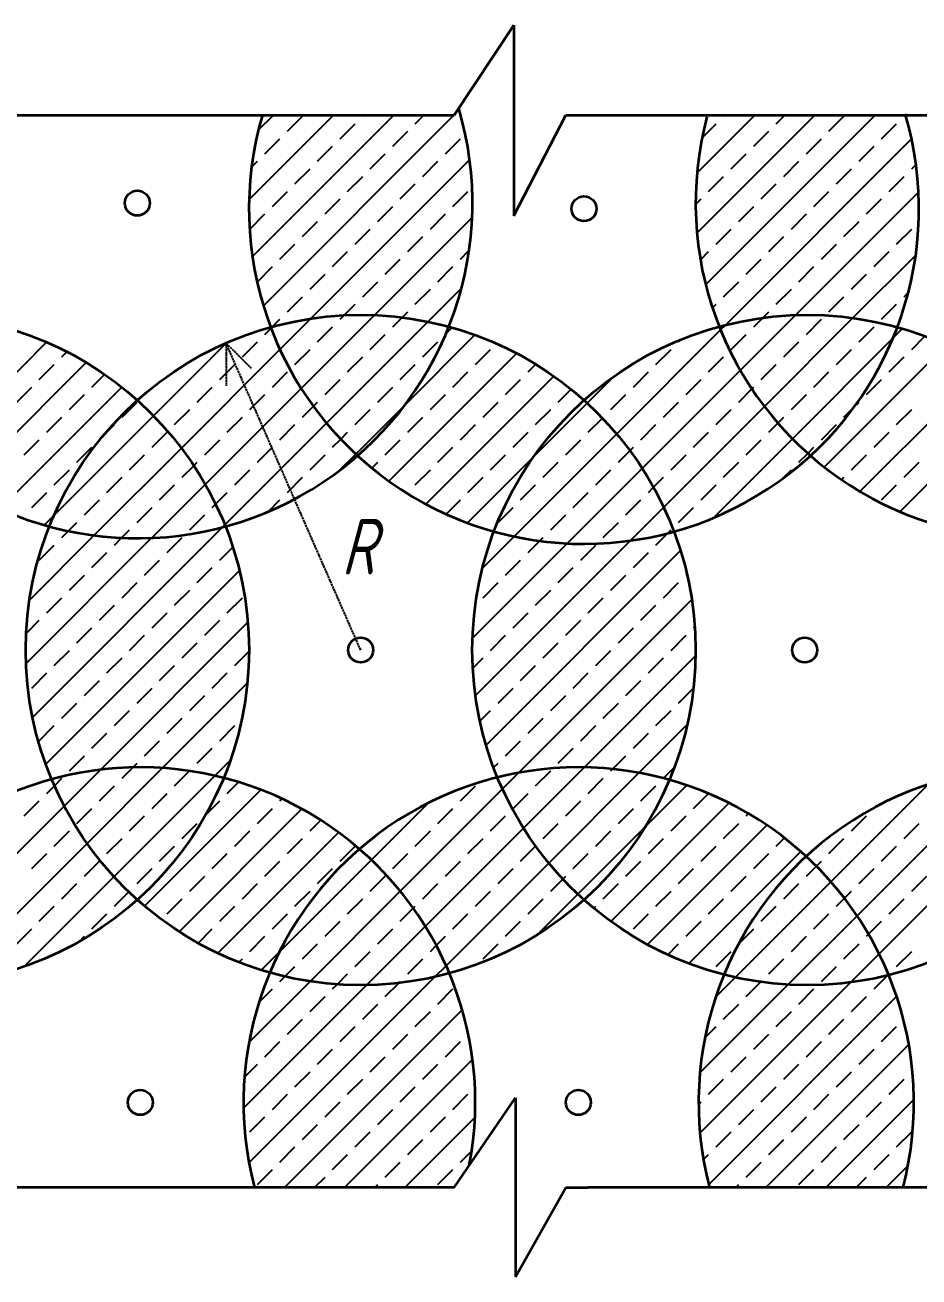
# Model space of a CAD drawing. Header units: millimetres. Extents: x 5763 to 12018931, y 39842 to 3600577.
# Drawn here: x 504160 to 513767, y 209211 to 222659 of the extents above; entities that cross this region are included whole.
import ezdxf

# ---------------------------------------------------------------- set-up
doc = ezdxf.new("R2010")
doc.units = ezdxf.units.MM
doc.linetypes.add('ACAD_ISO04W100', pattern=[30, 24, -3, 0, -3])
doc.layers.add('1serv', color=7, linetype='Continuous')
doc.styles.get("Standard").update_dxf_attribs({"font": 'romans.shx', "width": 0.7, "oblique": 15, "height": 500})

msp = doc.modelspace()

# ---------------------------------------------------------------- linework, layer by layer
at = {"color": 0, "lineweight": 35}
for p, q in [((508772.47975, 221691.39176), (509411.70926, 222658.68737)), ((509411.70926, 222658.68737), (509411.70926, 220609.14497)), ((498572.47975, 221691.39176), (508772.47975, 221691.39176)), ((509411.70926, 220609.14497), (509972.47975, 221691.39176)), ((509972.47975, 221691.39176), (510212.47975, 221691.39176)), ((510212.47975, 221691.39176), (520772.47975, 221691.39176)), ((508772.47972, 210171.39177), (509428.95526, 211134.23679)), ((509428.95526, 211134.23679), (509428.95526, 209211.39177)), ((508772.47972, 210171.39177), (498572.47975, 210171.39176)), ((509428.95526, 209211.39177), (509972.47972, 210171.39177)), ((509972.47972, 210171.39177), (510212.47972, 210171.39177)), ((520772.47975, 210171.39176), (510212.47975, 210171.39176))]:
    msp.add_line(p, q, dxfattribs=at)
at = {"linetype": 'ACAD_ISO04W100'}
for p, q in [((507766.64368, 215945.55579), (506320.09467, 219242.14432)), ((506320.09467, 219242.14432), (506320.09467, 218783.79501)), ((506320.09467, 219242.14432), (506588.2354, 218974.00359))]:
    msp.add_line(p, q, dxfattribs=at)
at = {"color": 0, "lineweight": 35}
for centre, radius in [((505366.64368, 220745.55579), 134.16408), ((510166.64368, 220685.55579), 134.16408), ((502966.64368, 215945.55579), 3600), ((507766.64368, 215945.55579), 3600), ((512566.64368, 215945.55579), 3600), ((507766.64368, 215945.55579), 134.16408), ((512538.31581, 215945.55579), 134.16408), ((505398.31581, 211085.55579), 134.16408), ((510106.64368, 211085.55579), 134.16408)]:
    msp.add_circle(centre, radius, dxfattribs=at)
for centre, radius, start, end in [((505367.38923, 220746.12832), 3600.56901, 164.779663552, 16.432123042), ((510166.64368, 220685.55579), 3600, 163.775668575, 16.453303226), ((514966.64368, 220745.55579), 3600, 165.097800888, 15.016540919), ((505398.31581, 211085.55579), 3600, 349.157561312, 194.710455543), ((510109.89265, 211083.14313), 3602.46114, 345.339488254, 194.660511746), ((514998.31581, 211085.55579), 3600, 345.338556229, 194.710455543)]:
    msp.add_arc(centre, radius, start, end, dxfattribs=at)
at = {"layer": '1serv', "color": 0, "lineweight": 25, "ltscale": 100}
for p, q in [((506567.96744, 220783.17397), (507476.18524, 221691.39176)), ((506603.45105, 220172.07914), (508122.76368, 221691.39176)), ((506666.72548, 221528.51045), (506829.60679, 221691.39176)), ((506720.91973, 219642.96938), (508769.34212, 221691.39176)), ((506979.96545, 221518.46105), (507141.61006, 221680.10566)), ((507788.1885, 221680.10566), (507799.4746, 221691.39176)), ((508353.94463, 221599.28336), (508446.05304, 221691.39176)), ((511381.06522, 220423.64422), (512648.81276, 221691.39176)), ((511381.3384, 221070.49585), (512002.23432, 221691.39176)), ((511474.59035, 219870.59091), (513295.3912, 221691.39176)), ((511667.65914, 221680.10566), (511678.94524, 221691.39176)), ((512233.41528, 221599.28336), (512325.52368, 221691.39176)), ((512799.17141, 221518.46105), (512960.81602, 221680.10566)), ((513607.39446, 221680.10566), (513618.68056, 221691.39176)), ((507545.72158, 221437.63875), (507707.36619, 221599.28336)), ((508111.47772, 221356.81644), (508273.12233, 221518.46105)), ((511435.91163, 221448.35815), (511586.83684, 221599.28336)), ((511990.94836, 221356.81644), (512152.59297, 221518.46105)), ((513364.92755, 221437.63875), (513526.57216, 221599.28336)), ((506737.49853, 221275.99414), (506899.14314, 221437.63875)), ((507303.25467, 221195.17183), (507464.89928, 221356.81644)), ((508677.23385, 221275.99414), (508838.87846, 221437.63875)), ((511687.01517, 219436.43729), (513687.38524, 221436.80736)), ((512556.7045, 221275.99414), (512718.34911, 221437.63875)), ((513122.46063, 221195.17183), (513284.10524, 221356.81644)), ((507229.83721, 219505.30842), (508936.3244, 221211.79561)), ((507869.0108, 221114.34953), (508030.65541, 221275.99414)), ((511748.48145, 221114.34953), (511910.12606, 221275.99414)), ((506594.56607, 221133.06168), (506656.67623, 221195.17183)), ((507060.78775, 220952.70492), (507222.43236, 221114.34953)), ((508434.76694, 221033.52722), (508596.41155, 221195.17183)), ((512314.23758, 221033.52722), (512475.88219, 221195.17183)), ((512879.99372, 220952.70492), (513041.63833, 221114.34953)), ((513688.21677, 221114.34953), (513735.08157, 221161.21433)), ((507626.54389, 220871.88261), (507788.1885, 221033.52722)), ((508192.30002, 220791.06031), (508353.94463, 220952.70492)), ((511506.01453, 220871.88261), (511667.65914, 221033.52722)), ((512071.77067, 220791.06031), (512233.41528, 220952.70492)), ((513445.74985, 220871.88261), (513607.39446, 221033.52722)), ((506818.32084, 220710.238), (506979.96545, 220871.88261)), ((508758.05616, 220710.238), (508919.70077, 220871.88261)), ((512440.50145, 219543.34513), (513762.16806, 220865.01174)), ((512637.5268, 220710.238), (512799.17141, 220871.88261)), ((507384.07697, 220629.4157), (507545.72158, 220791.06031)), ((507949.83311, 220548.59339), (508111.47772, 220710.238)), ((511366.66723, 220732.53531), (511425.19223, 220791.06031)), ((511829.30375, 220548.59339), (511990.94836, 220710.238)), ((513203.28294, 220629.4157), (513364.92755, 220791.06031)), ((506575.85392, 220467.77109), (506737.49853, 220629.4157)), ((507141.61006, 220386.94878), (507303.25467, 220548.59339)), ((507913.65986, 219542.55262), (508963.37887, 220592.27163)), ((508515.58924, 220467.77109), (508677.23385, 220629.4157)), ((512395.05989, 220467.77109), (512556.7045, 220629.4157)), ((512960.81602, 220386.94878), (513122.46063, 220548.59339)), ((507707.36619, 220306.12648), (507869.0108, 220467.77109)), ((511586.83684, 220306.12648), (511748.48145, 220467.77109)), ((513526.57216, 220306.12648), (513688.21677, 220467.77109)), ((506899.14314, 220144.48187), (507060.78775, 220306.12648)), ((508273.12233, 220225.30417), (508434.76694, 220386.94878)), ((512152.59297, 220225.30417), (512314.23758, 220386.94878)), ((512718.34911, 220144.48187), (512879.99372, 220306.12648)), ((507464.89928, 220063.65956), (507626.54389, 220225.30417)), ((508030.65541, 219982.83726), (508192.30002, 220144.48187)), ((508838.87846, 220144.48187), (508930.39956, 220236.00296)), ((511418.344, 220137.63364), (511506.01453, 220225.30417)), ((511910.12606, 219982.83726), (512071.77067, 220144.48187)), ((513055.89079, 219512.15603), (513732.15261, 220188.41784)), ((513284.10524, 220063.65956), (513445.74985, 220225.30417)), ((506656.67623, 219902.01495), (506818.32084, 220063.65956)), ((508596.41155, 219902.01495), (508758.05616, 220063.65956)), ((512475.88219, 219902.01495), (512637.5268, 220063.65956)), ((507222.43236, 219821.19265), (507384.07697, 219982.83726)), ((507788.1885, 219740.37034), (507949.83311, 219902.01495)), ((511667.65914, 219740.37034), (511829.30375, 219902.01495)), ((513041.63833, 219821.19265), (513203.28294, 219982.83726)), ((506979.96545, 219578.72573), (507141.61006, 219740.37034)), ((508353.94463, 219659.54804), (508515.58924, 219821.19265)), ((508489.85057, 219472.16489), (508848.48532, 219830.79965)), ((512233.41528, 219659.54804), (512395.05989, 219821.19265)), ((512799.17141, 219578.72573), (512960.81602, 219740.37034)), ((513607.39446, 219740.37034), (513652.24123, 219785.21711)), ((507588.98771, 219541.16955), (507707.36619, 219659.54804)), ((511547.16379, 219619.87499), (511586.83684, 219659.54804)), ((513364.92755, 219497.90343), (513526.57216, 219659.54804)), ((506820.14173, 219418.90202), (506899.14314, 219497.90343)), ((506899.09122, 219174.56243), (507229.83721, 219505.30842)), ((507127.3052, 218756.19797), (507913.65986, 219542.55262)), ((507399.9249, 218382.23923), (508489.85057, 219472.16489)), ((507545.72158, 219497.90343), (507588.98771, 219541.16955)), ((508111.47772, 219417.08112), (508212.26552, 219517.86893)), ((508212.26552, 219517.86893), (508273.12233, 219578.72573)), ((511846.67031, 218949.51399), (512440.50145, 219543.34513)), ((511990.94836, 219417.08112), (512087.37828, 219513.51104)), ((512087.37828, 219513.51104), (512152.59297, 219578.72573)), ((512105.01286, 218561.2781), (513055.89079, 219512.15603)), ((512556.7045, 219336.25882), (512718.34911, 219497.90343)), ((506737.49853, 219336.25882), (506803.2399, 219402.00019)), ((506803.2399, 219402.00019), (506820.14173, 219418.90202)), ((507303.25467, 219255.43651), (507464.89928, 219417.08112)), ((507869.0108, 219174.61421), (508030.65541, 219336.25882)), ((508241.13827, 218576.87415), (508994.09991, 219329.8358)), ((508677.23385, 219336.25882), (508682.82111, 219341.84608)), ((508682.82111, 219341.84608), (508749.70669, 219408.73166)), ((510517.89899, 218267.32111), (511634.20471, 219383.62683)), ((511634.20471, 219383.62683), (511687.01517, 219436.43729)), ((511748.48145, 219174.61421), (511910.12606, 219336.25882)), ((513122.46063, 219255.43651), (513284.10524, 219417.08112)), ((513488.62352, 219298.31031), (513587.95783, 219397.64463)), ((503093.03424, 217954.81921), (504390.30713, 219252.0921)), ((505540.50055, 218462.55019), (506320.09467, 219242.14432)), ((506495.03162, 219093.7919), (506656.67623, 219255.43651)), ((508434.76694, 219093.7919), (508596.41155, 219255.43651)), ((511182.72531, 219255.43651), (511205.67644, 219278.38764)), ((512314.23758, 219093.7919), (512475.88219, 219255.43651)), ((512405.71843, 218215.40523), (513488.62352, 219298.31031)), ((512747.65093, 217910.75929), (514058.6934, 219221.80176)), ((513688.21677, 219174.61421), (513830.14645, 219316.54389)), ((504555.29629, 219093.7919), (504610.05742, 219148.55302)), ((505839.53305, 218115.00426), (506899.09122, 219174.56243)), ((507060.78775, 219012.9696), (507222.43236, 219174.61421)), ((507626.54389, 218932.14729), (507788.1885, 219093.7919)), ((508069.97233, 217759.12977), (509442.52693, 219131.68437)), ((509000.52307, 219012.9696), (509162.16768, 219174.61421)), ((510940.2584, 219012.9696), (511101.90301, 219174.61421)), ((511506.01453, 218932.14729), (511667.65914, 219093.7919)), ((512879.99372, 219012.9696), (513041.63833, 219174.61421)), ((513445.74985, 218932.14729), (513607.39446, 219093.7919)), ((503470.52755, 217685.73407), (504817.8879, 219033.09443)), ((504312.82938, 218851.32499), (504474.47399, 219012.9696)), ((506252.5647, 218851.32499), (506414.20931, 219012.9696)), ((506818.32084, 218770.50268), (506979.96545, 218932.14729)), ((508192.30002, 218851.32499), (508353.94463, 219012.9696)), ((508758.05616, 218770.50268), (508919.70077, 218932.14729)), ((509566.27921, 218932.14729), (509648.60179, 219014.46987)), ((510697.79148, 218770.50268), (510859.43609, 218932.14729)), ((510792.75329, 217895.59697), (511846.67031, 218949.51399)), ((512071.77067, 218851.32499), (512233.41528, 219012.9696)), ((512637.5268, 218770.50268), (512799.17141, 218932.14729)), ((513131.7452, 217648.27512), (514479.05553, 218995.58545)), ((504878.58551, 218770.50268), (505014.45851, 218906.37568)), ((507384.07697, 218689.68038), (507545.72158, 218851.32499)), ((508468.60209, 217511.18109), (509843.49911, 218886.07811)), ((509323.81229, 218689.68038), (509485.4569, 218851.32499)), ((510201.36864, 218597.3692), (510490.77237, 218886.77293)), ((511263.54762, 218689.68038), (511425.19223, 218851.32499)), ((513203.28294, 218689.68038), (513364.92755, 218851.32499)), ((503892.75502, 217461.38311), (505200.23557, 218768.86365)), ((504070.36246, 218608.85807), (504232.00707, 218770.50268)), ((504636.1186, 218528.03577), (504797.76321, 218689.68038)), ((505444.34165, 218689.68038), (505484.09013, 218729.42886)), ((506010.09778, 218608.85807), (506171.74239, 218770.50268)), ((506096.11092, 217725.00368), (507127.3052, 218756.19797)), ((506575.85392, 218528.03577), (506737.49853, 218689.68038)), ((507949.83311, 218608.85807), (508111.47772, 218770.50268)), ((508515.58924, 218528.03577), (508677.23385, 218689.68038)), ((509889.56843, 218608.85807), (510027.65977, 218746.94941)), ((510455.32456, 218528.03577), (510616.96917, 218689.68038)), ((511829.30375, 218608.85807), (511970.39013, 218749.94445)), ((511970.39013, 218749.94445), (511990.94836, 218770.50268)), ((512395.05989, 218528.03577), (512556.7045, 218689.68038)), ((513561.25804, 217431.20952), (514854.84065, 218724.79213)), ((505201.87473, 218447.21346), (505363.51934, 218608.85807)), ((505767.63087, 218366.39116), (505929.27548, 218528.03577)), ((507141.61006, 218447.21346), (507258.28726, 218563.89066)), ((507258.28726, 218563.89066), (507303.25467, 218608.85807)), ((507707.36619, 218366.39116), (507869.0108, 218528.03577)), ((507714.29555, 218050.03143), (508241.13827, 218576.87415)), ((509081.34538, 218447.21346), (509242.98999, 218608.85807)), ((509625.42654, 218021.4271), (510201.36864, 218597.3692)), ((509647.10151, 218366.39116), (509808.74612, 218528.03577)), ((511021.0807, 218447.21346), (511182.72531, 218608.85807)), ((511023.40485, 217479.67009), (512105.01286, 218561.2781)), ((511586.83684, 218366.39116), (511748.48145, 218528.03577)), ((512960.81602, 218447.21346), (513068.19187, 218554.58931)), ((513068.19187, 218554.58931), (513122.46063, 218608.85807)), ((513526.57216, 218366.39116), (513688.21677, 218528.03577)), ((504393.65168, 218285.56885), (504555.29629, 218447.21346)), ((504470.05515, 217392.1048), (505540.50055, 218462.55019)), ((506333.387, 218285.56885), (506495.03162, 218447.21346)), ((508273.12233, 218285.56885), (508434.76694, 218447.21346)), ((510212.85765, 218285.56885), (510364.77465, 218437.48585)), ((510364.77465, 218437.48585), (510374.50226, 218447.21346)), ((512250.19066, 218383.16654), (512314.23758, 218447.21346)), ((504982.77061, 218228.10934), (505121.05243, 218366.39116)), ((505525.16395, 218123.92424), (505686.80856, 218285.56885)), ((506306.6085, 217288.92283), (507399.9249, 218382.23923)), ((506899.14314, 218204.74655), (507060.78775, 218366.39116)), ((507551.96703, 218210.99199), (507626.54389, 218285.56885)), ((508838.87846, 218204.74655), (509000.52307, 218366.39116)), ((509404.6346, 218123.92424), (509566.27921, 218285.56885)), ((509415.39211, 217164.81423), (510517.89899, 218267.32111)), ((510778.61378, 218204.74655), (510940.2584, 218366.39116)), ((511344.36992, 218123.92424), (511506.01453, 218285.56885)), ((512152.59297, 218285.56885), (512250.19066, 218383.16654)), ((512718.34911, 218204.74655), (512879.99372, 218366.39116)), ((513284.10524, 218123.92424), (513445.74985, 218285.56885)), ((504151.18477, 218043.10194), (504312.82938, 218204.74655)), ((504716.9409, 217962.27963), (504878.58551, 218123.92424)), ((504959.40782, 218204.74655), (504982.77061, 218228.10934)), ((506090.92009, 218043.10194), (506252.5647, 218204.74655)), ((506656.67623, 217962.27963), (506818.32084, 218123.92424)), ((507464.89928, 218123.92424), (507551.96703, 218210.99199)), ((508030.65541, 218043.10194), (508192.30002, 218204.74655)), ((508596.41155, 217962.27963), (508758.05616, 218123.92424)), ((509970.39073, 218043.10194), (510132.03534, 218204.74655)), ((510660.63754, 218086.7703), (510697.79148, 218123.92424)), ((511553.88916, 217363.57596), (512405.71843, 218215.40523)), ((511910.12606, 218043.10194), (512071.77067, 218204.74655)), ((512571.52171, 218057.91915), (512637.5268, 218123.92424)), ((504900.48888, 217175.96008), (505839.53305, 218115.00426)), ((505282.69704, 217881.45733), (505444.34165, 218043.10194)), ((507222.43236, 217881.45733), (507384.07697, 218043.10194)), ((507536.6434, 217872.37928), (507714.29555, 218050.03143)), ((508914.37699, 217310.37755), (509625.42654, 218021.4271)), ((509162.16768, 217881.45733), (509323.81229, 218043.10194)), ((510536.14687, 217962.27963), (510660.63754, 218086.7703)), ((511101.90301, 217881.45733), (511263.54762, 218043.10194)), ((512475.88219, 217962.27963), (512571.52171, 218057.91915)), ((513041.63833, 217881.45733), (513203.28294, 218043.10194)), ((504474.47399, 217719.81271), (504636.1186, 217881.45733)), ((505848.45317, 217800.63502), (505973.29104, 217925.47288)), ((505973.29104, 217925.47288), (506010.09778, 217962.27963)), ((506414.20931, 217719.81271), (506575.85392, 217881.45733)), ((507886.91908, 217899.3656), (507949.83311, 217962.27963)), ((508353.94463, 217719.81271), (508515.58924, 217881.45733)), ((509727.92382, 217800.63502), (509889.56843, 217962.27963)), ((509987.18773, 217090.03141), (510792.75329, 217895.59697)), ((510293.67995, 217719.81271), (510455.32456, 217881.45733)), ((511667.65914, 217800.63502), (511829.30375, 217962.27963)), ((512297.61017, 217784.0076), (512395.05989, 217881.45733)), ((513607.39446, 217800.63502), (513769.03907, 217962.27963)), ((505040.23012, 217638.99041), (505201.87473, 217800.63502)), ((505519.89789, 217148.79065), (506096.11092, 217725.00368)), ((505605.98626, 217558.1681), (505767.63087, 217719.81271)), ((506979.96545, 217638.99041), (507141.61006, 217800.63502)), ((508919.70077, 217638.99041), (509081.34538, 217800.63502)), ((509485.4569, 217558.1681), (509647.10151, 217719.81271)), ((510913.86204, 217693.41636), (511021.0807, 217800.63502)), ((511425.19223, 217558.1681), (511586.83684, 217719.81271)), ((512934.28575, 217774.10475), (512960.81602, 217800.63502)), ((513364.92755, 217558.1681), (513526.57216, 217719.81271)), ((504232.00707, 217477.3458), (504393.65168, 217638.99041)), ((506207.46306, 217513.06647), (506333.387, 217638.99041)), ((508263.72576, 217629.59385), (508273.12233, 217638.99041)), ((510051.21304, 217477.3458), (510212.85765, 217638.99041)), ((510859.43609, 217638.99041), (510913.86204, 217693.41636)), ((504797.76321, 217396.52349), (504959.40782, 217558.1681)), ((505363.51934, 217315.70119), (505525.16395, 217477.3458)), ((506171.74239, 217477.3458), (506207.46306, 217513.06647)), ((506771.67147, 217430.69644), (506899.14314, 217558.1681)), ((508685.20739, 217404.49704), (508838.87846, 217558.1681)), ((509242.98999, 217315.70119), (509404.6346, 217477.3458)), ((510616.96917, 217396.52349), (510778.61378, 217558.1681)), ((510663.78163, 217120.04687), (511023.40485, 217479.67009)), ((511182.72531, 217315.70119), (511344.36992, 217477.3458)), ((504365.66269, 217287.71234), (504470.05515, 217392.1048)), ((504624.31088, 217223.07116), (504716.9409, 217315.70119)), ((505929.27548, 217234.87888), (506090.92009, 217396.52349)), ((509808.74612, 217234.87888), (509970.39073, 217396.52349)), ((510374.50226, 217154.05658), (510536.14687, 217315.70119)), ((504206.89105, 216482.36226), (504900.40386, 217175.87507)), ((504240.03458, 215222.3489), (506281.39982, 217263.71415)), ((504555.29629, 217154.05658), (504624.18847, 217222.94876)), ((505197.39279, 217149.57464), (505282.69704, 217234.87888)), ((506281.11303, 217263.42736), (506306.6085, 217288.92283)), ((509157.25107, 217229.96227), (509162.16768, 217234.87888)), ((510940.2584, 217073.23427), (511066.98236, 217199.95824)), ((511066.98236, 217199.95824), (511101.90301, 217234.87888)), ((504169.64685, 215798.53961), (505519.92784, 217148.8206)), ((504312.82938, 216911.58966), (504474.47399, 217073.23427)), ((505121.05243, 217073.23427), (505197.35644, 217149.53829)), ((505686.80856, 216992.41197), (505848.45317, 217154.05658)), ((506252.5647, 216911.58966), (506392.53759, 217051.56255)), ((508968.85434, 216071.69802), (509987.18773, 217090.03141)), ((509000.04344, 215456.30868), (510663.78163, 217120.04687)), ((509075.76218, 216825.1843), (509415.39211, 217164.81423)), ((509566.27921, 216992.41197), (509690.98514, 217117.1179)), ((509690.98514, 217117.1179), (509727.92382, 217154.05658)), ((510132.03534, 216911.58966), (510293.67995, 217073.23427)), ((504878.58551, 216830.76736), (505040.23012, 216992.41197)), ((505444.34165, 216749.94505), (505605.98626, 216911.58966)), ((509114.55484, 214924.24164), (511204.4081, 217014.0949)), ((509323.81229, 216749.94505), (509485.4569, 216911.58966)), ((510697.79148, 216830.76736), (510859.43609, 216992.41197)), ((504382.36367, 214718.09956), (506463.87075, 216799.60663)), ((506010.09778, 216669.12275), (506171.74239, 216830.76736)), ((509889.56843, 216669.12275), (510051.21304, 216830.76736)), ((504636.1186, 216588.30044), (504797.76321, 216749.94505)), ((505201.87473, 216507.47814), (505363.51934, 216669.12275)), ((509081.34538, 216507.47814), (509242.98999, 216669.12275)), ((510455.32456, 216588.30044), (510616.96917, 216749.94505)), ((511021.0807, 216507.47814), (511182.72531, 216669.12275)), ((511263.54762, 216749.94505), (511273.36189, 216759.75933)), ((504393.65168, 216345.83353), (504555.29629, 216507.47814)), ((505767.63087, 216426.65583), (505929.27548, 216588.30044)), ((506333.387, 216345.83353), (506495.03162, 216507.47814)), ((509647.10151, 216426.65583), (509808.74612, 216588.30044)), ((510212.85765, 216345.83353), (510374.50226, 216507.47814)), ((504959.40782, 216265.01122), (505121.05243, 216426.65583)), ((508998.68843, 216424.82119), (509000.52307, 216426.65583)), ((509464.14828, 214627.25663), (511325.45558, 216488.56394)), ((510778.61378, 216265.01122), (510940.2584, 216426.65583)), ((504171.02992, 216123.21176), (504312.82938, 216265.01122)), ((504970.9403, 214660.09774), (506554.29701, 216243.45445)), ((505525.16395, 216184.18892), (505686.80856, 216345.83353)), ((506090.92009, 216103.36661), (506252.5647, 216265.01122)), ((509404.6346, 216184.18892), (509566.27921, 216345.83353)), ((509970.39073, 216103.36661), (510132.03534, 216265.01122)), ((504716.9409, 216022.54431), (504878.58551, 216184.18892)), ((505282.69704, 215941.722), (505444.34165, 216103.36661)), ((509162.16768, 215941.722), (509323.81229, 216103.36661)), ((510536.14687, 216022.54431), (510697.79148, 216184.18892)), ((511101.90301, 215941.722), (511263.54762, 216103.36661)), ((511344.36992, 216184.18892), (511357.80786, 216197.62686)), ((505848.45317, 215860.8997), (506010.09778, 216022.54431)), ((509727.92382, 215860.8997), (509889.56843, 216022.54431)), ((504474.47399, 215780.07739), (504636.1186, 215941.722)), ((505040.23012, 215699.25509), (505201.87473, 215860.8997)), ((506414.20931, 215780.07739), (506566.61997, 215932.48805)), ((508971.8812, 215751.43552), (509081.34538, 215860.8997)), ((510168.59603, 214685.12595), (511366.09358, 215882.62349)), ((510293.67995, 215780.07739), (510455.32456, 215941.722)), ((510859.43609, 215699.25509), (511021.0807, 215860.8997)), ((504232.00707, 215537.61048), (504393.65168, 215699.25509)), ((505605.98626, 215618.43278), (505767.63087, 215780.07739)), ((506171.74239, 215537.61048), (506333.387, 215699.25509)), ((509485.4569, 215618.43278), (509647.10151, 215780.07739)), ((510051.21304, 215537.61048), (510212.85765, 215699.25509)), ((504797.76321, 215456.78817), (504959.40782, 215618.43278)), ((505635.17627, 214677.75527), (506549.22048, 215591.79948)), ((510616.96917, 215456.78817), (510778.61378, 215618.43278)), ((505363.51934, 215375.96587), (505525.16395, 215537.61048)), ((505929.27548, 215295.14356), (506090.92009, 215456.78817)), ((509242.98999, 215375.96587), (509404.6346, 215537.61048)), ((509808.74612, 215295.14356), (509970.39073, 215456.78817)), ((511182.72531, 215375.96587), (511343.33727, 215536.57783)), ((504555.29629, 215214.32126), (504716.9409, 215375.96587)), ((505121.05243, 215133.49895), (505282.69704, 215295.14356)), ((509048.63464, 215181.61052), (509162.16768, 215295.14356)), ((510374.50226, 215214.32126), (510536.14687, 215375.96587)), ((510940.2584, 215133.49895), (511101.90301, 215295.14356)), ((505686.80856, 215052.67665), (505848.45317, 215214.32126)), ((509566.27921, 215052.67665), (509727.92382, 215214.32126)), ((504312.82938, 214971.85434), (504474.47399, 215133.49895)), ((504878.58551, 214891.03204), (505040.23012, 215052.67665)), ((506252.5647, 214971.85434), (506414.20931, 215133.49895)), ((510132.03534, 214971.85434), (510293.67995, 215133.49895)), ((510697.79148, 214891.03204), (510859.43609, 215052.67665)), ((510757.04782, 214626.99929), (511276.93172, 215146.8832)), ((505444.34165, 214810.20973), (505605.98626, 214971.85434)), ((506010.09778, 214729.38743), (506171.74239, 214891.03204)), ((509323.81229, 214810.20973), (509485.4569, 214971.85434)), ((509889.56843, 214729.38743), (510051.21304, 214891.03204)), ((504636.1186, 214648.56512), (504797.76321, 214810.20973)), ((506199.31345, 214595.31401), (506366.80611, 214762.80667)), ((510473.92373, 214667.16429), (510616.96917, 214810.20973)), ((504580.5151, 214269.67254), (504970.9403, 214660.09774)), ((504826.12136, 213868.70036), (505635.17627, 214677.75527)), ((505201.87473, 214567.74282), (505318.80965, 214684.67773)), ((505318.80965, 214684.67773), (505363.51934, 214729.38743)), ((505767.63087, 214486.92051), (505927.20386, 214646.4935)), ((505927.20386, 214646.4935), (505929.27548, 214648.56512)), ((509195.65558, 214682.05302), (509242.98999, 214729.38743)), ((509290.39771, 214453.50607), (509464.14828, 214627.25663)), ((509516.61402, 214033.14394), (510168.59603, 214685.12595)), ((509647.10151, 214486.92051), (509808.74612, 214648.56512)), ((509787.40734, 213657.35882), (510757.04782, 214626.99929)), ((510455.32456, 214648.56512), (510473.92373, 214667.16429)), ((511021.6525, 214568.31462), (511138.97179, 214685.63391)), ((504393.65168, 214406.09821), (504475.10535, 214487.55187)), ((504475.10535, 214487.55187), (504555.29629, 214567.74282)), ((504959.40782, 214325.2759), (505121.05243, 214486.92051)), ((505114.83027, 213510.83083), (506199.31345, 214595.31401)), ((506333.387, 214406.09821), (506454.44252, 214527.15372)), ((508838.87846, 214325.2759), (509000.52307, 214486.92051)), ((510212.85765, 214406.09821), (510374.50226, 214567.74282)), ((510778.61378, 214325.2759), (510940.2584, 214486.92051)), ((510828.07248, 214051.44552), (511270.24168, 214493.61472)), ((511021.0807, 214567.74282), (511021.6525, 214568.31462)), ((512819.76067, 213456.81994), (513865.6785, 214502.73777)), ((505444.87836, 213194.30048), (506694.63772, 214444.05984)), ((505525.16395, 214244.4536), (505686.80856, 214406.09821)), ((508192.44037, 213355.54873), (509290.39771, 214453.50607)), ((509404.6346, 214244.4536), (509566.27921, 214406.09821)), ((511344.36992, 214244.4536), (511504.58793, 214404.6716)), ((503457.92963, 213147.08707), (504580.5151, 214269.67254)), ((504151.18477, 214163.63129), (504312.82938, 214325.2759)), ((504716.9409, 214082.80899), (504878.58551, 214244.4536)), ((505816.6025, 212919.44618), (507135.71672, 214238.5604)), ((506099.66926, 214172.38046), (506252.5647, 214325.2759)), ((506656.67623, 214082.80899), (506818.32084, 214244.4536)), ((506899.14314, 214325.2759), (506921.37082, 214347.50358)), ((507881.94047, 213691.62726), (508492.35177, 214302.03856)), ((508596.41155, 214082.80899), (508758.05616, 214244.4536)), ((509970.39073, 214163.63129), (510132.03534, 214325.2759)), ((510453.91011, 213030.7047), (511725.97599, 214302.77058)), ((510536.14687, 214082.80899), (510697.79148, 214244.4536)), ((513284.10524, 214244.4536), (513298.78516, 214259.13351)), ((505282.69704, 214001.98668), (505444.34165, 214163.63129)), ((505848.45317, 213921.16438), (506010.09778, 214082.80899)), ((506090.92009, 214163.63129), (506099.66926, 214172.38046)), ((507222.43236, 214001.98668), (507338.46359, 214118.01791)), ((509162.16768, 214001.98668), (509323.81229, 214163.63129)), ((509727.92382, 213921.16438), (509889.56843, 214082.80899)), ((511101.90301, 214001.98668), (511263.54762, 214163.63129)), ((511667.65914, 213921.16438), (511829.30375, 214082.80899)), ((511910.12606, 214163.63129), (511935.34839, 214188.85362)), ((513041.63833, 214001.98668), (513203.28294, 214163.63129)), ((513100.75824, 213091.23907), (514215.07347, 214205.5543)), ((513607.39446, 213921.16438), (513769.03907, 214082.80899)), ((504474.47399, 213840.34207), (504636.1186, 214001.98668)), ((506232.52938, 212688.79462), (507530.17955, 213986.44479)), ((506414.20931, 213840.34207), (506575.85392, 214001.98668)), ((508353.94463, 213840.34207), (508515.58924, 214001.98668)), ((508461.04031, 212977.57022), (509516.61402, 214033.14394)), ((510100.01704, 213323.39008), (510828.07248, 214051.44552)), ((510293.67995, 213840.34207), (510455.32456, 214001.98668)), ((510850.63922, 212780.85538), (512133.39249, 214063.60865)), ((503701.726, 212744.30501), (504826.12136, 213868.70036)), ((505040.23012, 213759.51977), (505201.87473, 213921.16438)), ((505605.98626, 213678.69746), (505767.63087, 213840.34207)), ((506979.96545, 213759.51977), (507141.61006, 213921.16438)), ((507545.72158, 213678.69746), (507707.36619, 213840.34207)), ((508919.70077, 213759.51977), (509081.34538, 213921.16438)), ((509485.4569, 213678.69746), (509646.66882, 213839.90938)), ((509646.66882, 213839.90938), (509647.10151, 213840.34207)), ((510859.43609, 213759.51977), (511021.0807, 213921.16438)), ((511425.19223, 213678.69746), (511586.83684, 213840.34207)), ((512233.41528, 213840.34207), (512320.59811, 213927.5249)), ((512799.17141, 213759.51977), (512960.81602, 213921.16438)), ((513364.92755, 213678.69746), (513526.57216, 213840.34207)), ((504232.00707, 213597.87516), (504393.65168, 213759.51977)), ((504797.76321, 213517.05285), (504959.40782, 213678.69746)), ((506171.74239, 213597.87516), (506333.387, 213759.51977)), ((506737.49853, 213517.05285), (506899.14314, 213678.69746)), ((506890.99722, 212700.68401), (507881.94047, 213691.62726)), ((508111.47772, 213597.87516), (508273.12233, 213759.51977)), ((508677.23385, 213517.05285), (508838.87846, 213678.69746)), ((510051.21304, 213597.87516), (510212.85765, 213759.51977)), ((510616.96917, 213517.05285), (510778.61378, 213678.69746)), ((511294.26874, 212577.90646), (512497.29182, 213780.92954)), ((511990.94836, 213597.87516), (512152.59297, 213759.51977)), ((512663.66025, 213624.0086), (512718.34911, 213678.69746)), ((513338.10545, 212682.00785), (514467.46472, 213811.36711)), ((505363.51934, 213436.23055), (505525.16395, 213597.87516)), ((507303.25467, 213436.23055), (507464.89928, 213597.87516)), ((508684.85106, 212554.80254), (509787.40734, 213657.35882)), ((509242.98999, 213436.23055), (509404.6346, 213597.87516)), ((511182.72531, 213436.23055), (511344.36992, 213597.87516)), ((512556.7045, 213517.05285), (512663.66025, 213624.0086)), ((513122.46063, 213436.23055), (513284.10524, 213597.87516)), ((504149.3928, 212545.39336), (505114.83027, 213510.83083)), ((504555.29629, 213274.58594), (504716.9409, 213436.23055)), ((505929.27548, 213355.40824), (506090.92009, 213517.05285)), ((506495.03162, 213274.58594), (506656.67623, 213436.23055)), ((507869.0108, 213355.40824), (508030.65541, 213517.05285)), ((508434.76694, 213274.58594), (508596.41155, 213436.23055)), ((509808.74612, 213355.40824), (509938.56645, 213485.22856)), ((509938.56645, 213485.22856), (509970.39073, 213517.05285)), ((510374.50226, 213274.58594), (510536.14687, 213436.23055)), ((511748.48145, 213355.40824), (511910.12606, 213517.05285)), ((511792.67831, 212429.73759), (512819.76067, 213456.81994)), ((512314.23758, 213274.58594), (512475.88219, 213436.23055)), ((513688.21677, 213355.40824), (513849.86138, 213517.05285)), ((505121.05243, 213193.76363), (505274.71362, 213347.42482)), ((505274.71362, 213347.42482), (505282.69704, 213355.40824)), ((505686.80856, 213112.94132), (505848.45317, 213274.58594)), ((507060.78775, 213193.76363), (507222.43236, 213355.40824)), ((507223.63553, 212386.74389), (508192.44037, 213355.54873)), ((507626.54389, 213112.94132), (507788.1885, 213274.58594)), ((509000.52307, 213193.76363), (509162.16768, 213355.40824)), ((509566.27921, 213112.94132), (509727.92382, 213274.58594)), ((509660.75395, 212884.12699), (510100.01704, 213323.39008)), ((510940.2584, 213193.76363), (511101.90301, 213355.40824)), ((511506.01453, 213112.94132), (511667.65914, 213274.58594)), ((512879.99372, 213193.76363), (512965.52574, 213279.29566)), ((512965.52574, 213279.29566), (513041.63833, 213355.40824)), ((513445.74985, 213112.94132), (513607.39446, 213274.58594)), ((504312.82938, 213032.11902), (504474.47399, 213193.76363)), ((506252.5647, 213032.11902), (506414.20931, 213193.76363)), ((508192.30002, 213032.11902), (508332.09989, 213171.91888)), ((508332.09989, 213171.91888), (508353.94463, 213193.76363)), ((510271.75704, 213171.84072), (510293.67995, 213193.76363)), ((512071.77067, 213032.11902), (512233.41528, 213193.76363)), ((504878.58551, 212951.29671), (505040.23012, 213112.94132)), ((506818.32084, 212951.29671), (506979.96545, 213112.94132)), ((507384.07697, 212870.47441), (507545.72158, 213032.11902)), ((508758.05616, 212951.29671), (508919.70077, 213112.94132)), ((509323.81229, 212870.47441), (509485.4569, 213032.11902)), ((510697.79148, 212951.29671), (510859.43609, 213112.94132)), ((511263.54762, 212870.47441), (511425.19223, 213032.11902)), ((512360.9558, 212351.43663), (513100.75824, 213091.23907)), ((512637.5268, 212951.29671), (512799.17141, 213112.94132)), ((513225.11947, 212892.31094), (513364.92755, 213032.11902)), ((504070.36246, 212789.6521), (504232.00707, 212951.29671)), ((506018.78311, 212798.33743), (506171.74239, 212951.29671)), ((507829.57598, 212346.10589), (508461.04031, 212977.57022)), ((507949.83311, 212789.6521), (508111.47772, 212951.29671)), ((511829.30375, 212789.6521), (511990.94836, 212951.29671)), ((513203.28294, 212870.47441), (513225.11947, 212892.31094)), ((504739.81901, 212812.53021), (504797.76321, 212870.47441)), ((506575.85392, 212708.8298), (506737.49853, 212870.47441)), ((507141.61006, 212628.00749), (507303.25467, 212789.6521)), ((508515.58924, 212708.8298), (508578.82973, 212772.07029)), ((508578.82973, 212772.07029), (508677.23385, 212870.47441)), ((509081.34538, 212628.00749), (509242.98999, 212789.6521)), ((511066.21286, 212673.13965), (511182.72531, 212789.6521)), ((512395.05989, 212708.8298), (512556.7045, 212870.47441)), ((512960.81602, 212628.00749), (513122.46063, 212789.6521)), ((506458.61711, 212591.59299), (506495.03162, 212628.00749)), ((506698.10457, 212507.79137), (506890.99722, 212700.68401)), ((507707.36619, 212547.18519), (507869.0108, 212708.8298)), ((508273.12233, 212466.36288), (508434.76694, 212628.00749)), ((511586.83684, 212547.18519), (511748.48145, 212708.8298)), ((512152.59297, 212466.36288), (512314.23758, 212628.00749)), ((513031.83602, 212375.73841), (513338.10545, 212682.00785)), ((513526.57216, 212547.18519), (513688.21677, 212708.8298)), ((506952.44014, 212438.83758), (507060.78775, 212547.18519)), ((508565.31627, 212435.26775), (508684.85106, 212554.80254)), ((512718.34911, 212385.54058), (512879.99372, 212547.18519)), ((506507.90983, 211024.43975), (507829.57598, 212346.10589)), ((506565.77915, 211728.8875), (507223.63553, 212386.74389)), ((506566.03649, 210435.98796), (508565.31627, 212435.26775)), ((506899.14314, 212385.54058), (506952.44014, 212438.83758)), ((507464.89928, 212304.71827), (507514.57261, 212354.39161)), ((507514.57261, 212354.39161), (507626.54389, 212466.36288)), ((508030.65541, 212223.89597), (508175.62164, 212368.8622)), ((508175.62164, 212368.8622), (508192.30002, 212385.54058)), ((511412.32158, 211402.80241), (512360.9558, 212351.43663)), ((511413.31971, 210757.2221), (513031.83602, 212375.73841)), ((511581.13382, 212218.19309), (511792.67831, 212429.73759)), ((511910.12606, 212223.89597), (512066.67306, 212380.44297)), ((512066.67306, 212380.44297), (512071.77067, 212385.54058)), ((513284.10524, 212304.71827), (513430.00171, 212450.61474)), ((513430.00171, 212450.61474), (513439.01075, 212459.62378)), ((513439.01075, 212459.62378), (513445.74985, 212466.36288)), ((506671.48192, 212157.87935), (506818.32084, 212304.71827)), ((507222.43236, 212062.25136), (507384.07697, 212223.89597)), ((508596.41155, 212143.07366), (508758.05616, 212304.71827)), ((511507.66969, 210204.99364), (513526.86946, 212224.19341)), ((512475.88219, 212143.07366), (512637.5268, 212304.71827)), ((513041.63833, 212062.25136), (513203.28294, 212223.89597)), ((506948.01873, 210171.39177), (508857.88029, 212081.25333)), ((507788.1885, 211981.42905), (507949.83311, 212143.07366)), ((511667.65914, 211981.42905), (511829.30375, 212143.07366)), ((506979.96545, 211819.78444), (507141.61006, 211981.42905)), ((508353.94463, 211900.60675), (508515.58924, 212062.25136)), ((512233.41528, 211900.60675), (512395.05989, 212062.25136)), ((512799.17141, 211819.78444), (512960.81602, 211981.42905)), ((507545.72158, 211738.96214), (507707.36619, 211900.60675)), ((508111.47772, 211658.13983), (508273.12233, 211819.78444)), ((508919.70077, 211819.78444), (508922.13806, 211822.22174)), ((511465.85699, 211779.6269), (511586.83684, 211900.60675)), ((511990.94836, 211658.13983), (512152.59297, 211819.78444)), ((513364.92755, 211738.96214), (513526.57216, 211900.60675)), ((506737.49853, 211577.31753), (506899.14314, 211738.96214)), ((508677.23385, 211577.31753), (508838.87846, 211738.96214)), ((512120.64625, 210171.39176), (513657.67439, 211708.4199)), ((512556.7045, 211577.31753), (512718.34911, 211738.96214)), ((507303.25467, 211496.49522), (507464.89928, 211658.13983)), ((507594.59717, 210171.39177), (508968.80086, 211545.59545)), ((507869.0108, 211415.67292), (508030.65541, 211577.31753)), ((511748.48145, 211415.67292), (511910.12606, 211577.31753)), ((513122.46063, 211496.49522), (513284.10524, 211658.13983)), ((506517.91157, 211357.73057), (506656.67623, 211496.49522)), ((507060.78775, 211254.02831), (507222.43236, 211415.67292)), ((508434.76694, 211334.85061), (508596.41155, 211496.49522)), ((512314.23758, 211334.85061), (512475.88219, 211496.49522)), ((512879.99372, 211254.02831), (513041.63833, 211415.67292)), ((513688.21677, 211415.67292), (513696.22251, 211423.67866)), ((507626.54389, 211173.206), (507788.1885, 211334.85061)), ((511506.01453, 211173.206), (511667.65914, 211334.85061)), ((513445.74985, 211173.206), (513607.39446, 211334.85061)), ((506818.32084, 211011.56139), (506979.96545, 211173.206)), ((508192.30002, 211092.3837), (508353.94463, 211254.02831)), ((508758.05616, 211011.56139), (508919.70077, 211173.206)), ((512071.77067, 211092.3837), (512233.41528, 211254.02831)), ((512637.5268, 211011.56139), (512799.17141, 211173.206)), ((507384.07697, 210930.73909), (507545.72158, 211092.3837)), ((507949.83311, 210849.91678), (508111.47772, 211011.56139)), ((511398.37132, 211065.5628), (511425.19223, 211092.3837)), ((511829.30375, 210849.91678), (511990.94836, 211011.56139)), ((512767.22469, 210171.39176), (513712.20058, 211116.36765)), ((513203.28294, 210930.73909), (513364.92755, 211092.3837)), ((506575.85392, 210769.09448), (506737.49853, 210930.73909)), ((508241.17561, 210171.39177), (508994.73138, 210924.94754)), ((508515.58924, 210769.09448), (508677.23385, 210930.73909)), ((512395.05989, 210769.09448), (512556.7045, 210930.73909)), ((507141.61006, 210688.27217), (507303.25467, 210849.91678)), ((507707.36619, 210607.44987), (507869.0108, 210769.09448)), ((511586.83684, 210607.44987), (511748.48145, 210769.09448)), ((512960.81602, 210688.27217), (513122.46063, 210849.91678)), ((513526.57216, 210607.44987), (513688.21677, 210769.09448)), ((506899.14314, 210445.80526), (507060.78775, 210607.44987)), ((508273.12233, 210526.62756), (508434.76694, 210688.27217)), ((512152.59297, 210526.62756), (512314.23758, 210688.27217)), ((512718.34911, 210445.80526), (512879.99372, 210607.44987)), ((507464.89928, 210364.98295), (507626.54389, 210526.62756)), ((508838.87846, 210445.80526), (508960.89188, 210567.81868)), ((511451.04508, 210471.65811), (511506.01453, 210526.62756)), ((513284.10524, 210364.98295), (513445.74985, 210526.62756)), ((506656.67623, 210203.33834), (506818.32084, 210364.98295)), ((508030.65541, 210284.16065), (508192.30002, 210445.80526)), ((508596.41155, 210203.33834), (508758.05616, 210364.98295)), ((511910.12606, 210284.16065), (512071.77067, 210445.80526)), ((512475.88219, 210203.33834), (512637.5268, 210364.98295)), ((513413.80313, 210171.39176), (513648.07735, 210405.66598)), ((507271.30809, 210171.39177), (507384.07697, 210284.16065)), ((507917.88653, 210171.39177), (507949.83311, 210203.33834)), ((511797.35717, 210171.39176), (511829.30375, 210203.33834)), ((513090.51405, 210171.39176), (513203.28294, 210284.16065))]:
    msp.add_line(p, q, dxfattribs=at)

# ---------------------------------------------------------------- texts
at = {"linetype": 'ACAD_ISO04W100', "insert": (507556.60228, 217357.04459), "char_height": 600, "width": 430.6540881, "attachment_point": 1}
msp.add_mtext('R', dxfattribs=at)

doc.saveas('drawing.dxf')
